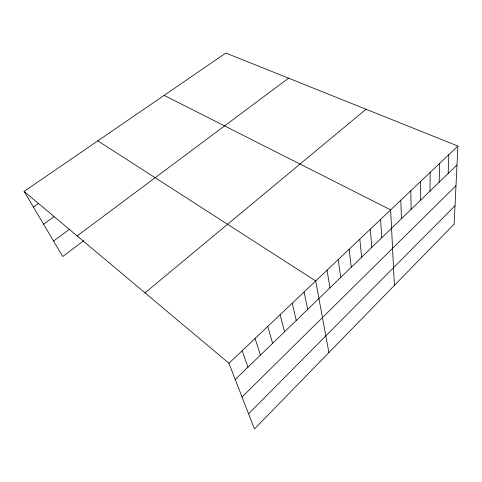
<?xml version="1.0" encoding="UTF-8"?>
<svg xmlns="http://www.w3.org/2000/svg" width="482" height="482" viewBox="0 0 482 482"><rect width="100%" height="100%" fill="white"/><g stroke="black" fill="none" stroke-linecap="round" stroke-linejoin="round"><path stroke-width="0.72" d="M429.998 191.077L430.185 172.357M439.162 182.214L439.602 163.422M448.158 173.514L448.838 154.662M457.9 146.064L454.134 224.094L254.442 428.956L228.938 363.265L24.1 191.42L225.847 53.044L457.9 146.064L228.938 363.265M248.555 413.791L455.02 205.718M242.042 397.011L455.99 185.654M235.234 379.491L456.99 164.971M145.01 292.857L366.037 109.239M83.772 240.681L62.75 256.52L24.1 191.42M77.15 235.927L288.543 78.174M53.556 241.036L69.366 229.384M43.585 224.232L53.936 216.786M33.372 207.037L38.723 203.277M164.145 95.364L390.643 209.863L394.409 285.362M97.828 140.852L315.692 280.97L328.905 352.565M242.157 350.721L247.965 367.176M255.086 338.46L260.425 355.126M267.733 326.459L272.619 343.329M280.108 314.722L284.555 331.779M292.225 303.232L296.249 320.464M304.082 291.984L307.709 309.384M327.061 270.179L329.929 287.887M338.195 259.617L340.708 277.457M349.113 249.26L351.282 267.233M359.807 239.12L361.645 257.207M370.29 229.173L371.809 247.374M380.563 219.424L381.78 237.728M400.819 200.211L401.446 218.695M410.803 190.739L411.146 209.315M420.587 181.461L420.659 200.108"/></g></svg>
